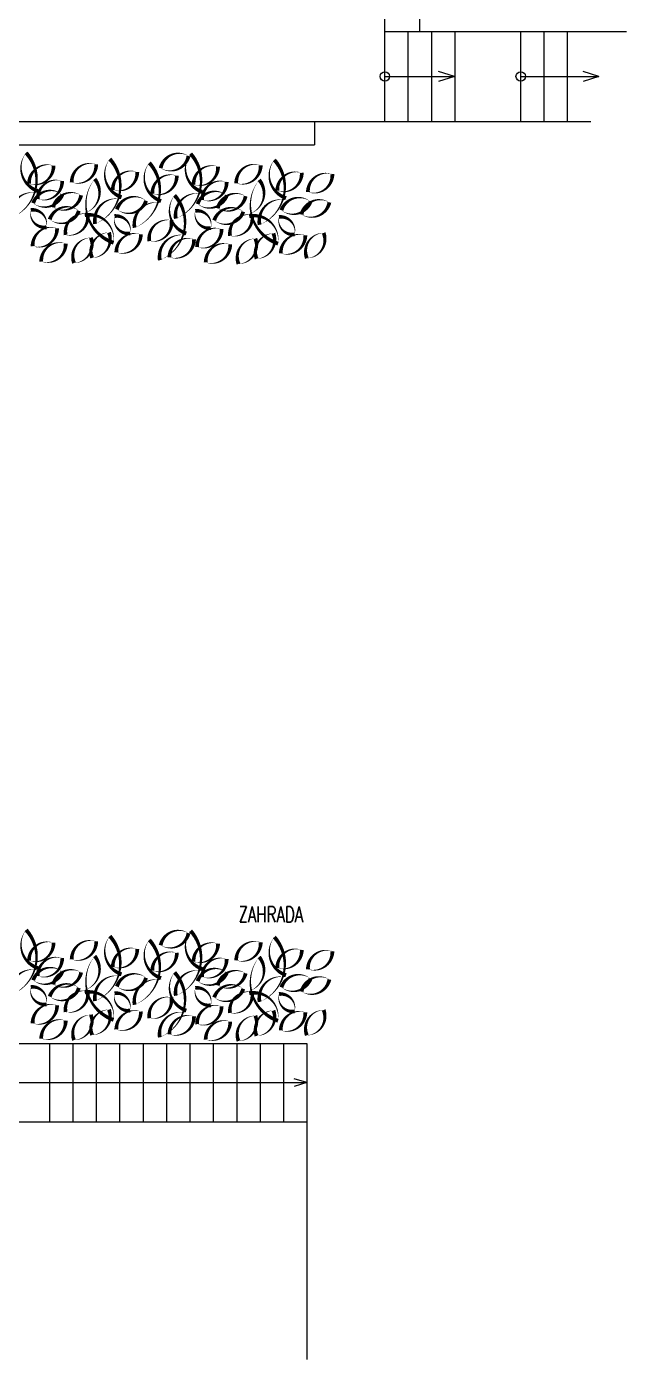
# Model space of a CAD drawing. Header units: metres. Extents: x -45 to 1930, y -347 to 488.
# Drawn here: x 124.18 to 131.87, y 15.41 to 32.47 of the extents above; entities that cross this region are included whole.
import ezdxf

# ---------------------------------------------------------------- set-up
doc = ezdxf.new("R2010")
doc.units = ezdxf.units.M
doc.linetypes.add('ČERCHOVANÁ', pattern=[25.4, 12.7, -6.35, 0, -6.35])
for name, color, linetype in [('OSA', 7, 'ČERCHOVANÁ'), ('popis', 6, 'Continuous'), ('zariz.predmety', 203, 'Continuous')]:
    doc.layers.add(name, color=color, linetype=linetype)
doc.styles.add('ROMANS', font='romans.shx', dxfattribs={"width": 0.7})

msp = doc.modelspace()

# ---------------------------------------------------------------- linework, layer by layer
at = {"linetype": 'Continuous', "lineweight": 0}
for p, q in [((128.77408, 32.411601), (128.77408, 41.02384)), ((129.22408, 32.411601), (129.22408, 41.02384)), ((128.77408, 32.411601), (131.869091, 32.411601)), ((122.647583, 31.261601), (131.415311, 31.261601)), ((127.872063, 31.261601), (127.872063, 30.961601)), ((122.647583, 30.961601), (127.872063, 30.961601))]:
    msp.add_line(p, q, dxfattribs=at)
at = {"layer": 'OSA', "linetype": 'Continuous', "lineweight": 0}
for p, q in [((128.77408, 31.261601), (128.77408, 32.411601)), ((129.07408, 31.261601), (129.07408, 32.411601)), ((129.37408, 31.261601), (129.37408, 32.411601)), ((129.67408, 31.261601), (129.67408, 32.411601)), ((130.515311, 31.261601), (130.515311, 32.411601)), ((130.815311, 31.261601), (130.815311, 32.411601)), ((131.115311, 31.261601), (131.115311, 32.411601)), ((128.77408, 31.836601), (129.67408, 31.836601)), ((129.664885, 31.836601), (129.463143, 31.901237)), ((129.664885, 31.836601), (129.463143, 31.771965)), ((130.515311, 31.836601), (131.517201, 31.836601)), ((131.517201, 31.836601), (131.315459, 31.901237)), ((131.517201, 31.836601), (131.315459, 31.771965)), ((122.747583, 19.452669), (127.774903, 19.452669)), ((124.474903, 19.452669), (124.474903, 18.452669)), ((124.774903, 19.452669), (124.774903, 18.452669)), ((125.074903, 19.452669), (125.074903, 18.452669)), ((125.374903, 19.452669), (125.374903, 18.452669)), ((125.674903, 19.452669), (125.674903, 18.452669)), ((125.974903, 19.452669), (125.974903, 18.452669)), ((126.274903, 19.452669), (126.274903, 18.452669)), ((126.574903, 19.452669), (126.574903, 18.452669)), ((126.874903, 19.452669), (126.874903, 18.452669)), ((127.174903, 19.452669), (127.174903, 18.452669)), ((127.474903, 19.452669), (127.474903, 18.452669)), ((127.774903, 19.452669), (127.774903, 18.452669)), ((123.574903, 18.952669), (127.774903, 18.952669)), ((127.774903, 18.952669), (127.612397, 19.000822)), ((127.774903, 18.952669), (127.612397, 18.904517)), ((123.574903, 18.452669), (127.774903, 18.452669)), ((127.774903, 18.452669), (127.774903, 15.409931))]:
    msp.add_line(p, q, dxfattribs=at)
for centre in [(128.77408, 31.836601), (130.515311, 31.836601)]:
    msp.add_circle(centre, 0.061121, dxfattribs=at)
at = {"layer": 'zariz.predmety', "color": 253, "linetype": 'Continuous', "ltscale": 0.001}
for points in [[(124.17604, 30.858784, 0, 0, 0.520567051), (124.17604, 30.858784, 0, 0.05, 0.520567051), (124.325871, 30.370422, 0, 0.05, 0.520567051), (124.30419, 30.34732, 0, 0.05, 0.520567051), (123.987096, 30.027948, 0, 0.05, 0.520567051), (124.17604, 30.858784, 0.05, 0.05, 0)], [(124.527635, 30.693519, 0, 0, 0.520567051), (124.527635, 30.693519, 0, 0.05, 0.520567051), (124.213894, 30.463575, 0, 0.05, 0.520567051), (124.527635, 30.693519, 0.05, 0.05, 0)], [(125.074615, 30.711015, 0, 0, 0.520567051), (125.074615, 30.711015, 0, 0.05, 0.520567051), (124.760874, 30.481071, 0, 0.05, 0.520567051), (125.074615, 30.711015, 0.05, 0.05, 0)], [(125.249264, 30.779257, 0, 0, 0.520567051), (125.249264, 30.779257, 0, 0.05, 0.520567051), (125.399096, 30.290894, 0, 0.05, 0.520567051), (125.377415, 30.267793, 0, 0.05, 0.520567051), (125.060321, 29.948421, 0, 0.05, 0.520567051), (125.249264, 30.779257, 0.05, 0.05, 0)], [(125.755515, 30.730413, 0, 0, 0.520567051), (125.755515, 30.730413, 0, 0.05, 0.520567051), (125.905346, 30.242051, 0, 0.05, 0.520567051), (125.883665, 30.21895, 0, 0.05, 0.520567051), (125.566571, 29.899578, 0, 0.05, 0.520567051), (125.755515, 30.730413, 0.05, 0.05, 0)], [(125.900755, 30.662368, 0, 0, 0.520567051), (125.900755, 30.662368, 0, 0.05, 0.520567051), (126.257325, 30.81782, 0, 0.05, 0.520567051), (125.900755, 30.662368, 0.05, 0.05, 0)], [(126.28416, 30.847199, 0, 0, 0.520567051), (126.28416, 30.847199, 0, 0.05, 0.520567051), (126.433991, 30.358837, 0, 0.05, 0.520567051), (126.41231, 30.335736, 0, 0.05, 0.520567051), (126.095216, 30.016364, 0, 0.05, 0.520567051), (126.28416, 30.847199, 0.05, 0.05, 0)], [(126.635754, 30.681935, 0, 0, 0.520567051), (126.635754, 30.681935, 0, 0.05, 0.520567051), (126.322013, 30.45199, 0, 0.05, 0.520567051), (126.635754, 30.681935, 0.05, 0.05, 0)], [(127.182734, 30.699431, 0, 0, 0.520567051), (127.182734, 30.699431, 0, 0.05, 0.520567051), (126.868994, 30.469486, 0, 0.05, 0.520567051), (127.182734, 30.699431, 0.05, 0.05, 0)], [(127.357384, 30.767672, 0, 0, 0.520567051), (127.357384, 30.767672, 0, 0.05, 0.520567051), (127.507215, 30.27931, 0, 0.05, 0.520567051), (127.485535, 30.256208, 0, 0.05, 0.520567051), (127.16844, 29.936836, 0, 0.05, 0.520567051), (127.357384, 30.767672, 0.05, 0.05, 0)], [(125.297118, 29.706804, 0, 0, 0.520567051), (125.297118, 29.706804, 0, 0.05, 0.520567051), (124.927357, 30.059259, 0, 0.05, 0.520567051), (124.93495, 30.090017, 0, 0.05, 0.520567051), (125.055059, 30.523747, 0, 0.05, 0.520567051), (125.297118, 29.706804, 0.05, 0.05, 0)], [(125.600859, 30.613992, 0, 0, 0.520567051), (125.600859, 30.613992, 0, 0.05, 0.520567051), (125.287118, 30.384048, 0, 0.05, 0.520567051), (125.600859, 30.613992, 0.05, 0.05, 0)], [(126.107109, 30.565149, 0, 0, 0.520567051), (126.107109, 30.565149, 0, 0.05, 0.520567051), (125.793369, 30.335204, 0, 0.05, 0.520567051), (126.107109, 30.565149, 0.05, 0.05, 0)], [(127.708979, 30.602407, 0, 0, 0.520567051), (127.708979, 30.602407, 0, 0.05, 0.520567051), (127.395238, 30.372463, 0, 0.05, 0.520567051), (127.708979, 30.602407, 0.05, 0.05, 0)], [(128.101565, 30.585462, 0, 0, 0.520567051), (128.101565, 30.585462, 0, 0.05, 0.520567051), (127.787824, 30.355518, 0, 0.05, 0.520567051), (128.101565, 30.585462, 0.05, 0.05, 0)], [(124.640024, 30.324853, 0, 0, 0.520567051), (124.640024, 30.324853, 0, 0.05, 0.520567051), (124.267052, 30.214404, 0, 0.05, 0.520567051), (124.640024, 30.324853, 0.05, 0.05, 0)], [(124.638307, 30.497047, 0, 0, 0.520567051), (124.638307, 30.497047, 0, 0.05, 0.520567051), (124.324567, 30.267102, 0, 0.05, 0.520567051), (124.638307, 30.497047, 0.05, 0.05, 0)], [(124.524783, 30.159449, 0, 0, 0.520567051), (124.524783, 30.159449, 0, 0.05, 0.520567051), (124.881353, 30.314901, 0, 0.05, 0.520567051), (124.524783, 30.159449, 0.05, 0.05, 0)], [(126.748144, 30.313269, 0, 0, 0.520567051), (126.748144, 30.313269, 0, 0.05, 0.520567051), (126.375171, 30.202819, 0, 0.05, 0.520567051), (126.748144, 30.313269, 0.05, 0.05, 0)], [(126.746427, 30.485462, 0, 0, 0.520567051), (126.746427, 30.485462, 0, 0.05, 0.520567051), (126.432686, 30.255517, 0, 0.05, 0.520567051), (126.746427, 30.485462, 0.05, 0.05, 0)], [(127.405237, 29.695219, 0, 0, 0.520567051), (127.405237, 29.695219, 0, 0.05, 0.520567051), (127.035477, 30.047674, 0, 0.05, 0.520567051), (127.04307, 30.078433, 0, 0.05, 0.520567051), (127.163179, 30.512162, 0, 0.05, 0.520567051), (127.405237, 29.695219, 0.05, 0.05, 0)], [(125.713249, 30.245326, 0, 0, 0.520567051), (125.713249, 30.245326, 0, 0.05, 0.520567051), (125.340276, 30.134876, 0, 0.05, 0.520567051), (125.713249, 30.245326, 0.05, 0.05, 0)], [(126.078946, 30.314305, 0, 0, 0.520567051), (126.078946, 30.314305, 0, 0.05, 0.520567051), (126.228777, 29.825942, 0, 0.05, 0.520567051), (126.207097, 29.802841, 0, 0.05, 0.520567051), (125.890003, 29.483469, 0, 0.05, 0.520567051), (126.078946, 30.314305, 0.05, 0.05, 0)], [(126.632902, 30.147864, 0, 0, 0.520567051), (126.632902, 30.147864, 0, 0.05, 0.520567051), (126.989473, 30.303316, 0, 0.05, 0.520567051), (126.632902, 30.147864, 0.05, 0.05, 0)], [(127.821368, 30.233741, 0, 0, 0.520567051), (127.821368, 30.233741, 0, 0.05, 0.520567051), (127.448396, 30.123292, 0, 0.05, 0.520567051), (127.821368, 30.233741, 0.05, 0.05, 0)], [(127.706127, 30.068337, 0, 0, 0.520567051), (127.706127, 30.068337, 0, 0.05, 0.520567051), (128.062697, 30.223789, 0, 0.05, 0.520567051), (127.706127, 30.068337, 0.05, 0.05, 0)], [(124.435739, 29.905572, 0, 0, 0.520567051), (124.435739, 29.905572, 0, 0.05, 0.520567051), (124.236029, 30.127865, 0, 0.05, 0.520567051), (124.435739, 29.905572, 0.05, 0.05, 0)], [(124.85184, 30.116496, 0, 0, 0.520567051), (124.85184, 30.116496, 0, 0.05, 0.520567051), (124.478867, 30.006046, 0, 0.05, 0.520567051), (124.85184, 30.116496, 0.05, 0.05, 0)], [(124.681631, 29.807391, 0, 0, 0.520567051), (124.681631, 29.807391, 0, 0.05, 0.520567051), (124.964732, 30.074152, 0, 0.05, 0.520567051), (124.681631, 29.807391, 0.05, 0.05, 0)], [(125.508963, 29.826045, 0, 0, 0.520567051), (125.508963, 29.826045, 0, 0.05, 0.520567051), (125.309254, 30.048338, 0, 0.05, 0.520567051), (125.508963, 29.826045, 0.05, 0.05, 0)], [(126.543858, 29.893988, 0, 0, 0.520567051), (126.543858, 29.893988, 0, 0.05, 0.520567051), (126.344149, 30.11628, 0, 0.05, 0.520567051), (126.543858, 29.893988, 0.05, 0.05, 0)], [(126.95996, 30.104911, 0, 0, 0.520567051), (126.95996, 30.104911, 0, 0.05, 0.520567051), (126.586987, 29.994461, 0, 0.05, 0.520567051), (126.95996, 30.104911, 0.05, 0.05, 0)], [(126.78975, 29.795806, 0, 0, 0.520567051), (126.78975, 29.795806, 0, 0.05, 0.520567051), (127.072851, 30.062568, 0, 0.05, 0.520567051), (126.78975, 29.795806, 0.05, 0.05, 0)], [(127.617083, 29.81446, 0, 0, 0.520567051), (127.617083, 29.81446, 0, 0.05, 0.520567051), (127.417373, 30.036753, 0, 0.05, 0.520567051), (127.617083, 29.81446, 0.05, 0.05, 0)], [(124.259319, 29.663375, 0, 0, 0.520567051), (124.259319, 29.663375, 0, 0.05, 0.520567051), (124.57306, 29.89332, 0, 0.05, 0.520567051), (124.259319, 29.663375, 0.05, 0.05, 0)], [(125.237517, 29.837761, 0, 0, 0.520567051), (125.237517, 29.837761, 0, 0.05, 0.520567051), (125.022068, 29.513895, 0, 0.05, 0.520567051), (125.237517, 29.837761, 0.05, 0.05, 0)], [(125.754855, 29.727864, 0, 0, 0.520567051), (125.754855, 29.727864, 0, 0.05, 0.520567051), (126.037956, 29.994625, 0, 0.05, 0.520567051), (125.754855, 29.727864, 0.05, 0.05, 0)], [(126.367439, 29.651791, 0, 0, 0.520567051), (126.367439, 29.651791, 0, 0.05, 0.520567051), (126.68118, 29.881735, 0, 0.05, 0.520567051), (126.367439, 29.651791, 0.05, 0.05, 0)], [(124.369992, 29.466903, 0, 0, 0.520567051), (124.369992, 29.466903, 0, 0.05, 0.520567051), (124.683733, 29.696847, 0, 0.05, 0.520567051), (124.369992, 29.466903, 0.05, 0.05, 0)], [(125.005747, 29.771672, 0, 0, 0.520567051), (125.005747, 29.771672, 0, 0.05, 0.520567051), (124.790298, 29.447806, 0, 0.05, 0.520567051), (125.005747, 29.771672, 0.05, 0.05, 0)], [(125.332544, 29.583848, 0, 0, 0.520567051), (125.332544, 29.583848, 0, 0.05, 0.520567051), (125.646285, 29.813793, 0, 0.05, 0.520567051), (125.332544, 29.583848, 0.05, 0.05, 0)], [(126.327666, 29.751664, 0, 0, 0.520567051), (126.327666, 29.751664, 0, 0.05, 0.520567051), (126.013926, 29.52172, 0, 0.05, 0.520567051), (126.327666, 29.751664, 0.05, 0.05, 0)], [(126.478112, 29.455318, 0, 0, 0.520567051), (126.478112, 29.455318, 0, 0.05, 0.520567051), (126.791853, 29.685262, 0, 0.05, 0.520567051), (126.478112, 29.455318, 0.05, 0.05, 0)], [(127.113867, 29.760087, 0, 0, 0.520567051), (127.113867, 29.760087, 0, 0.05, 0.520567051), (126.898418, 29.436221, 0, 0.05, 0.520567051), (127.113867, 29.760087, 0.05, 0.05, 0)], [(127.345637, 29.826177, 0, 0, 0.520567051), (127.345637, 29.826177, 0, 0.05, 0.520567051), (127.130187, 29.502311, 0, 0.05, 0.520567051), (127.345637, 29.826177, 0.05, 0.05, 0)], [(127.440663, 29.572264, 0, 0, 0.520567051), (127.440663, 29.572264, 0, 0.05, 0.520567051), (127.754404, 29.802208, 0, 0.05, 0.520567051), (127.440663, 29.572264, 0.05, 0.05, 0)], [(127.9892, 29.833039, 0, 0, 0.520567051), (127.9892, 29.833039, 0, 0.05, 0.520567051), (127.77375, 29.509173, 0, 0.05, 0.520567051), (127.9892, 29.833039, 0.05, 0.05, 0)], [(124.17604, 20.908672, 0, 0, 0.520567051), (124.17604, 20.908672, 0, 0.05, 0.520567051), (124.325871, 20.420309, 0, 0.05, 0.520567051), (124.30419, 20.397208, 0, 0.05, 0.520567051), (123.987096, 20.077836, 0, 0.05, 0.520567051), (124.17604, 20.908672, 0.05, 0.05, 0)], [(125.249264, 20.829144, 0, 0, 0.520567051), (125.249264, 20.829144, 0, 0.05, 0.520567051), (125.399096, 20.340782, 0, 0.05, 0.520567051), (125.377415, 20.31768, 0, 0.05, 0.520567051), (125.060321, 19.998309, 0, 0.05, 0.520567051), (125.249264, 20.829144, 0.05, 0.05, 0)], [(125.900755, 20.712256, 0, 0, 0.520567051), (125.900755, 20.712256, 0, 0.05, 0.520567051), (126.257325, 20.867708, 0, 0.05, 0.520567051), (125.900755, 20.712256, 0.05, 0.05, 0)], [(126.28416, 20.897087, 0, 0, 0.520567051), (126.28416, 20.897087, 0, 0.05, 0.520567051), (126.433991, 20.408724, 0, 0.05, 0.520567051), (126.41231, 20.385623, 0, 0.05, 0.520567051), (126.095216, 20.066251, 0, 0.05, 0.520567051), (126.28416, 20.897087, 0.05, 0.05, 0)], [(127.357384, 20.81756, 0, 0, 0.520567051), (127.357384, 20.81756, 0, 0.05, 0.520567051), (127.507215, 20.329197, 0, 0.05, 0.520567051), (127.485535, 20.306096, 0, 0.05, 0.520567051), (127.16844, 19.986724, 0, 0.05, 0.520567051), (127.357384, 20.81756, 0.05, 0.05, 0)], [(124.527635, 20.743407, 0, 0, 0.520567051), (124.527635, 20.743407, 0, 0.05, 0.520567051), (124.213894, 20.513462, 0, 0.05, 0.520567051), (124.527635, 20.743407, 0.05, 0.05, 0)], [(125.074615, 20.760903, 0, 0, 0.520567051), (125.074615, 20.760903, 0, 0.05, 0.520567051), (124.760874, 20.530958, 0, 0.05, 0.520567051), (125.074615, 20.760903, 0.05, 0.05, 0)], [(125.600859, 20.66388, 0, 0, 0.520567051), (125.600859, 20.66388, 0, 0.05, 0.520567051), (125.287118, 20.433935, 0, 0.05, 0.520567051), (125.600859, 20.66388, 0.05, 0.05, 0)], [(125.755515, 20.780301, 0, 0, 0.520567051), (125.755515, 20.780301, 0, 0.05, 0.520567051), (125.905346, 20.291938, 0, 0.05, 0.520567051), (125.883665, 20.268837, 0, 0.05, 0.520567051), (125.566571, 19.949465, 0, 0.05, 0.520567051), (125.755515, 20.780301, 0.05, 0.05, 0)], [(126.107109, 20.615036, 0, 0, 0.520567051), (126.107109, 20.615036, 0, 0.05, 0.520567051), (125.793369, 20.385092, 0, 0.05, 0.520567051), (126.107109, 20.615036, 0.05, 0.05, 0)], [(126.635754, 20.731822, 0, 0, 0.520567051), (126.635754, 20.731822, 0, 0.05, 0.520567051), (126.322013, 20.501878, 0, 0.05, 0.520567051), (126.635754, 20.731822, 0.05, 0.05, 0)], [(127.182734, 20.749318, 0, 0, 0.520567051), (127.182734, 20.749318, 0, 0.05, 0.520567051), (126.868994, 20.519373, 0, 0.05, 0.520567051), (127.182734, 20.749318, 0.05, 0.05, 0)], [(127.708979, 20.652295, 0, 0, 0.520567051), (127.708979, 20.652295, 0, 0.05, 0.520567051), (127.395238, 20.42235, 0, 0.05, 0.520567051), (127.708979, 20.652295, 0.05, 0.05, 0)], [(128.101565, 20.63535, 0, 0, 0.520567051), (128.101565, 20.63535, 0, 0.05, 0.520567051), (127.787824, 20.405405, 0, 0.05, 0.520567051), (128.101565, 20.63535, 0.05, 0.05, 0)], [(124.638307, 20.546934, 0, 0, 0.520567051), (124.638307, 20.546934, 0, 0.05, 0.520567051), (124.324567, 20.31699, 0, 0.05, 0.520567051), (124.638307, 20.546934, 0.05, 0.05, 0)], [(125.297118, 19.756691, 0, 0, 0.520567051), (125.297118, 19.756691, 0, 0.05, 0.520567051), (124.927357, 20.109147, 0, 0.05, 0.520567051), (124.93495, 20.139905, 0, 0.05, 0.520567051), (125.055059, 20.573634, 0, 0.05, 0.520567051), (125.297118, 19.756691, 0.05, 0.05, 0)], [(126.746427, 20.535349, 0, 0, 0.520567051), (126.746427, 20.535349, 0, 0.05, 0.520567051), (126.432686, 20.305405, 0, 0.05, 0.520567051), (126.746427, 20.535349, 0.05, 0.05, 0)], [(127.405237, 19.745107, 0, 0, 0.520567051), (127.405237, 19.745107, 0, 0.05, 0.520567051), (127.035477, 20.097562, 0, 0.05, 0.520567051), (127.04307, 20.12832, 0, 0.05, 0.520567051), (127.163179, 20.562049, 0, 0.05, 0.520567051), (127.405237, 19.745107, 0.05, 0.05, 0)], [(124.640024, 20.374741, 0, 0, 0.520567051), (124.640024, 20.374741, 0, 0.05, 0.520567051), (124.267052, 20.264291, 0, 0.05, 0.520567051), (124.640024, 20.374741, 0.05, 0.05, 0)], [(124.524783, 20.209336, 0, 0, 0.520567051), (124.524783, 20.209336, 0, 0.05, 0.520567051), (124.881353, 20.364789, 0, 0.05, 0.520567051), (124.524783, 20.209336, 0.05, 0.05, 0)], [(125.713249, 20.295214, 0, 0, 0.520567051), (125.713249, 20.295214, 0, 0.05, 0.520567051), (125.340276, 20.184764, 0, 0.05, 0.520567051), (125.713249, 20.295214, 0.05, 0.05, 0)], [(126.078946, 20.364192, 0, 0, 0.520567051), (126.078946, 20.364192, 0, 0.05, 0.520567051), (126.228777, 19.87583, 0, 0.05, 0.520567051), (126.207097, 19.852728, 0, 0.05, 0.520567051), (125.890003, 19.533356, 0, 0.05, 0.520567051), (126.078946, 20.364192, 0.05, 0.05, 0)], [(126.748144, 20.363156, 0, 0, 0.520567051), (126.748144, 20.363156, 0, 0.05, 0.520567051), (126.375171, 20.252706, 0, 0.05, 0.520567051), (126.748144, 20.363156, 0.05, 0.05, 0)], [(126.632902, 20.197752, 0, 0, 0.520567051), (126.632902, 20.197752, 0, 0.05, 0.520567051), (126.989473, 20.353204, 0, 0.05, 0.520567051), (126.632902, 20.197752, 0.05, 0.05, 0)], [(127.821368, 20.283629, 0, 0, 0.520567051), (127.821368, 20.283629, 0, 0.05, 0.520567051), (127.448396, 20.173179, 0, 0.05, 0.520567051), (127.821368, 20.283629, 0.05, 0.05, 0)], [(127.706127, 20.118225, 0, 0, 0.520567051), (127.706127, 20.118225, 0, 0.05, 0.520567051), (128.062697, 20.273677, 0, 0.05, 0.520567051), (127.706127, 20.118225, 0.05, 0.05, 0)], [(124.435739, 19.95546, 0, 0, 0.520567051), (124.435739, 19.95546, 0, 0.05, 0.520567051), (124.236029, 20.177753, 0, 0.05, 0.520567051), (124.435739, 19.95546, 0.05, 0.05, 0)], [(124.85184, 20.166383, 0, 0, 0.520567051), (124.85184, 20.166383, 0, 0.05, 0.520567051), (124.478867, 20.055933, 0, 0.05, 0.520567051), (124.85184, 20.166383, 0.05, 0.05, 0)], [(124.681631, 19.857279, 0, 0, 0.520567051), (124.681631, 19.857279, 0, 0.05, 0.520567051), (124.964732, 20.12404, 0, 0.05, 0.520567051), (124.681631, 19.857279, 0.05, 0.05, 0)], [(126.543858, 19.943875, 0, 0, 0.520567051), (126.543858, 19.943875, 0, 0.05, 0.520567051), (126.344149, 20.166168, 0, 0.05, 0.520567051), (126.543858, 19.943875, 0.05, 0.05, 0)], [(126.95996, 20.154798, 0, 0, 0.520567051), (126.95996, 20.154798, 0, 0.05, 0.520567051), (126.586987, 20.044349, 0, 0.05, 0.520567051), (126.95996, 20.154798, 0.05, 0.05, 0)], [(126.78975, 19.845694, 0, 0, 0.520567051), (126.78975, 19.845694, 0, 0.05, 0.520567051), (127.072851, 20.112455, 0, 0.05, 0.520567051), (126.78975, 19.845694, 0.05, 0.05, 0)], [(124.259319, 19.713263, 0, 0, 0.520567051), (124.259319, 19.713263, 0, 0.05, 0.520567051), (124.57306, 19.943207, 0, 0.05, 0.520567051), (124.259319, 19.713263, 0.05, 0.05, 0)], [(125.508963, 19.875932, 0, 0, 0.520567051), (125.508963, 19.875932, 0, 0.05, 0.520567051), (125.309254, 20.098225, 0, 0.05, 0.520567051), (125.508963, 19.875932, 0.05, 0.05, 0)], [(125.754855, 19.777751, 0, 0, 0.520567051), (125.754855, 19.777751, 0, 0.05, 0.520567051), (126.037956, 20.044513, 0, 0.05, 0.520567051), (125.754855, 19.777751, 0.05, 0.05, 0)], [(126.367439, 19.701678, 0, 0, 0.520567051), (126.367439, 19.701678, 0, 0.05, 0.520567051), (126.68118, 19.931623, 0, 0.05, 0.520567051), (126.367439, 19.701678, 0.05, 0.05, 0)], [(127.617083, 19.864348, 0, 0, 0.520567051), (127.617083, 19.864348, 0, 0.05, 0.520567051), (127.417373, 20.086641, 0, 0.05, 0.520567051), (127.617083, 19.864348, 0.05, 0.05, 0)], [(125.005747, 19.821559, 0, 0, 0.520567051), (125.005747, 19.821559, 0, 0.05, 0.520567051), (124.790298, 19.497693, 0, 0.05, 0.520567051), (125.005747, 19.821559, 0.05, 0.05, 0)], [(125.237517, 19.887649, 0, 0, 0.520567051), (125.237517, 19.887649, 0, 0.05, 0.520567051), (125.022068, 19.563783, 0, 0.05, 0.520567051), (125.237517, 19.887649, 0.05, 0.05, 0)], [(125.332544, 19.633736, 0, 0, 0.520567051), (125.332544, 19.633736, 0, 0.05, 0.520567051), (125.646285, 19.86368, 0, 0.05, 0.520567051), (125.332544, 19.633736, 0.05, 0.05, 0)], [(126.327666, 19.801552, 0, 0, 0.520567051), (126.327666, 19.801552, 0, 0.05, 0.520567051), (126.013926, 19.571607, 0, 0.05, 0.520567051), (126.327666, 19.801552, 0.05, 0.05, 0)], [(127.113867, 19.809975, 0, 0, 0.520567051), (127.113867, 19.809975, 0, 0.05, 0.520567051), (126.898418, 19.486109, 0, 0.05, 0.520567051), (127.113867, 19.809975, 0.05, 0.05, 0)], [(127.345637, 19.876064, 0, 0, 0.520567051), (127.345637, 19.876064, 0, 0.05, 0.520567051), (127.130187, 19.552198, 0, 0.05, 0.520567051), (127.345637, 19.876064, 0.05, 0.05, 0)], [(127.440663, 19.622151, 0, 0, 0.520567051), (127.440663, 19.622151, 0, 0.05, 0.520567051), (127.754404, 19.852095, 0, 0.05, 0.520567051), (127.440663, 19.622151, 0.05, 0.05, 0)], [(127.9892, 19.882927, 0, 0, 0.520567051), (127.9892, 19.882927, 0, 0.05, 0.520567051), (127.77375, 19.559061, 0, 0.05, 0.520567051), (127.9892, 19.882927, 0.05, 0.05, 0)], [(124.369992, 19.51679, 0, 0, 0.520567051), (124.369992, 19.51679, 0, 0.05, 0.520567051), (124.683733, 19.746735, 0, 0.05, 0.520567051), (124.369992, 19.51679, 0.05, 0.05, 0)], [(126.478112, 19.505205, 0, 0, 0.520567051), (126.478112, 19.505205, 0, 0.05, 0.520567051), (126.791853, 19.73515, 0, 0.05, 0.520567051), (126.478112, 19.505205, 0.05, 0.05, 0)]]:
    msp.add_lwpolyline(points, format="xyseb", close=True, dxfattribs=at)

# ---------------------------------------------------------------- texts
at = {"layer": 'popis', "linetype": 'Continuous', "lineweight": 0, "insert": (126.900322, 21.206843), "char_height": 0.2, "width": 2.20915077, "attachment_point": 1, "style": 'ROMANS'}
msp.add_mtext('ZAHRADA', dxfattribs=at)

doc.saveas('drawing.dxf')
